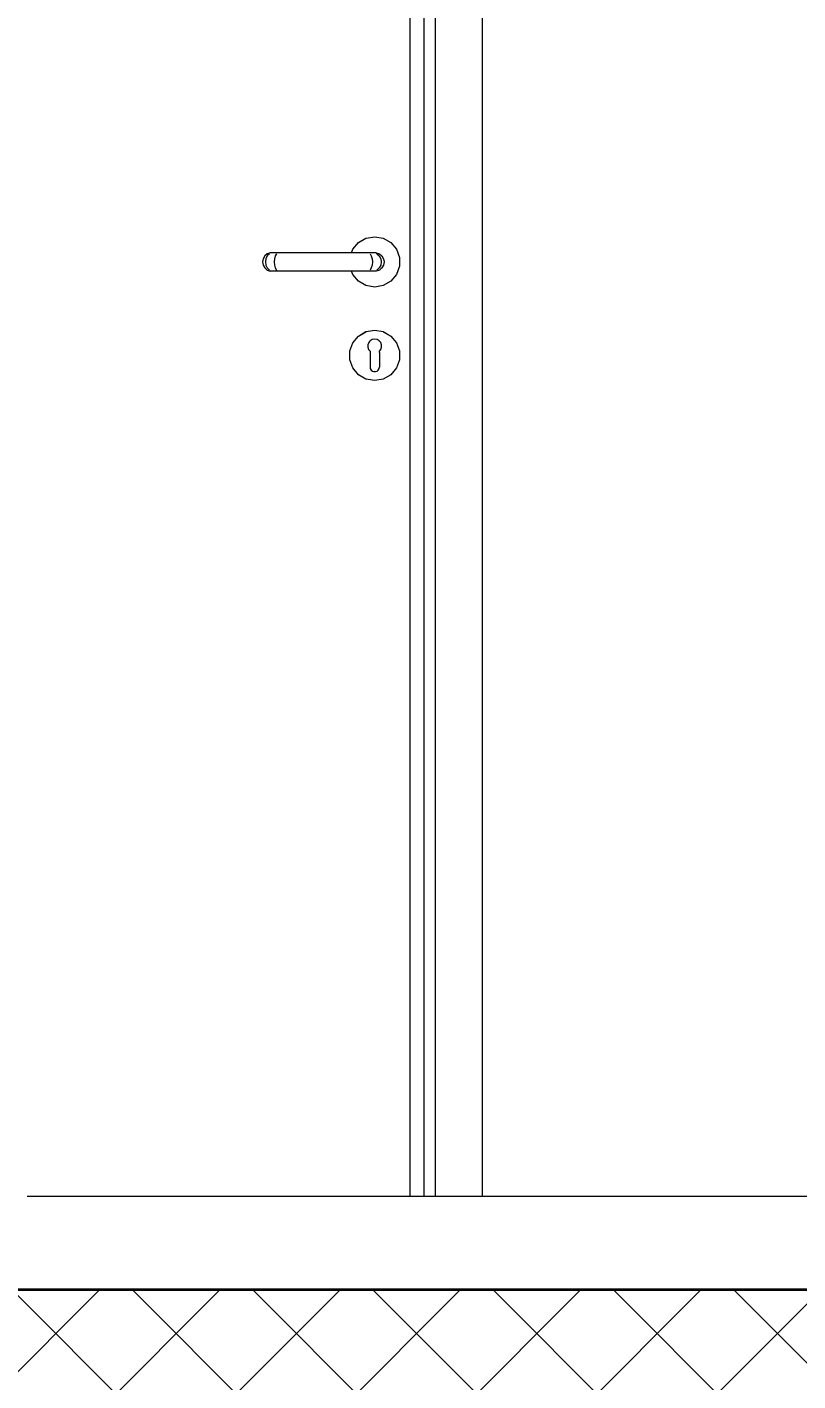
# Model space of a CAD drawing. Header units: millimetres. Extents: x -15634 to 67596, y -3027 to 55843.
# Drawn here: x 3894 to 4719, y 43898 to 45347 of the extents above; entities that cross this region are included whole.
import ezdxf

# ---------------------------------------------------------------- set-up
doc = ezdxf.new("R2010")
doc.units = ezdxf.units.MM
doc.header["$MEASUREMENT"] = 0
doc.set_wipeout_variables(frame=1)
doc.linetypes.add('Wipeout_Contour', pattern=[1000, 0, -1000])
doc.layers.add('Dimensioning - General', color=7, linetype='Continuous')
doc.layers.add('Structural - Bearing', color=7, linetype='Continuous')
for name, color, linetype, lineweight, true_color in [('Dimensioning - General_Pen_No__61', 7, 'Continuous', 20, 0x6a6a6a), ('Dimensioning - General_Pen_No__88', 7, 'Continuous', 20, 0xfd4435), ('Structural - Bearing_Pen_No__61', 7, 'Continuous', 20, 0x6a6a6a), ('Structural - Bearing_Pen_No__82', 7, 'Continuous', 20, 0xaaaaaa)]:
    doc.layers.add(name, color=color, linetype=linetype, lineweight=lineweight, true_color=true_color)
doc.layers.add('Structural - Bearing_Pen_No__1', color=7, linetype='Continuous', lineweight=13)
doc.layers.add('Structural - Bearing_Pen_No__7', color=7, linetype='Continuous', lineweight=35)
doc.styles.add('GENERATED_STYLE_6', font='calibril.ttf')
doc.dimstyles.new('GENERATED_STYLE__3', dxfattribs={"dimtxt": 195.999997, "dimasz": 106.4, "dimexe": 0.18, "dimexo": 0.0625, "dimgap": 0.09, "dimtad": 1, "dimdec": 0, "dimlfac": 0.1, "dimzin": 0, "dimdsep": 46, "dimtxsty": 'GENERATED_STYLE_6', "dimblk": 'ARROWHEAD_2', "dimblk1": 'ARROWHEAD_2', "dimblk2": 'ARROWHEAD_2', "dimcen": 0.09, "dimse1": 1, "dimse2": 1, "dimclrd": 256, "dimclre": 256, "dimclrt": 256, "dimadec": 0, "dimazin": 0, "dimtfac": 1, "dimtdec": 4, "dimtmove": 0, "dimatfit": 3, "dimfxl": 1, "dimtolj": 1, "dimtzin": 0, "dimarcsym": 0})

# ---------------------------------------------------------------- blocks, each defined once
blk = doc.blocks.new('*D64')
at = {"layer": 'Dimensioning - General_Pen_No__61', "color": 251, "linetype": 'Continuous', "lineweight": 20, "true_color": 0x6a6a6a, "transparency": 16777216}
for p, q in [((27454.4, 44036), (27594.4, 43955.2)), ((27629.4, 43995.6), (27419.4, 43995.6)), ((27524.4, 43795.6), (27524.4, 43995.6)), ((27454.4, 43836), (27594.4, 43755.2)), ((27629.4, 43795.6), (27419.4, 43795.6))]:
    blk.add_line(p, q, dxfattribs=at)
blk = doc.blocks.new('ARROWHEAD_2')
at = {"color": 0, "linetype": 'Continuous', "lineweight": 0}
for p, q in [((-0.378, -0.655), (0.378, 0.655)), ((0, 0), (-1, 0))]:
    blk.add_line(p, q, dxfattribs=at)
blk = doc.blocks.new('*D65')
at = {"layer": 'Dimensioning - General_Pen_No__61', "color": 251, "linetype": 'Continuous', "lineweight": 20, "true_color": 0x6a6a6a, "transparency": 16777216}
for p, q in [((27454.4, 46736), (27594.4, 46655.2)), ((27629.4, 46695.6), (27419.4, 46695.6)), ((27524.4, 43995.6), (27524.4, 46695.6)), ((27454.4, 44036), (27594.4, 43955.2)), ((27629.4, 43995.6), (27419.4, 43995.6))]:
    blk.add_line(p, q, dxfattribs=at)
at = {"layer": 'Dimensioning - General_Pen_No__88', "color": 20, "lineweight": 20, "true_color": 0xfd4435, "transparency": 16777216, "char_height": 196, "attachment_point": 7, "rotation": 90, "style": 'GENERATED_STYLE_6'}
for s, insert in [('\\A1;{\\pql;\\fCalibri Light|b0|i0|c0|p34;20}', (27485.2, 46337.4)), ('\\A1;{\\pql;\\fCalibri Light|b0|i0|c0|p34;270}', (27485.2, 45107.3))]:
    blk.add_mtext(s, dxfattribs=dict(at, insert=insert))
blk = doc.blocks.new('*D112')
at = {"layer": 'Dimensioning - General_Pen_No__61', "color": 251, "linetype": 'Continuous', "lineweight": 20, "true_color": 0x6a6a6a, "transparency": 16777216}
for p, q in [((28004.4, 44036), (28144.4, 43955.2)), ((28179.4, 43995.6), (27969.4, 43995.6)), ((28074.4, 43795.6), (28074.4, 43995.6)), ((28004.4, 43836), (28144.4, 43755.2)), ((28179.4, 43795.6), (27969.4, 43795.6))]:
    blk.add_line(p, q, dxfattribs=at)
blk = doc.blocks.new('*D113')
at = {"layer": 'Dimensioning - General_Pen_No__61', "color": 251, "linetype": 'Continuous', "lineweight": 20, "true_color": 0x6a6a6a, "transparency": 16777216}
for p, q in [((28004.4, 46736), (28144.4, 46655.2)), ((28179.4, 46695.6), (27969.4, 46695.6)), ((28074.4, 43995.6), (28074.4, 46695.6)), ((28004.4, 44036), (28144.4, 43955.2)), ((28179.4, 43995.6), (27969.4, 43995.6))]:
    blk.add_line(p, q, dxfattribs=at)
at = {"layer": 'Dimensioning - General_Pen_No__88', "color": 20, "lineweight": 20, "true_color": 0xfd4435, "transparency": 16777216, "char_height": 196, "attachment_point": 7, "rotation": 90, "style": 'GENERATED_STYLE_6'}
for s, insert in [('\\A1;{\\pql;\\fCalibri Light|b0|i0|c0|p34;20}', (28035.2, 46337.4)), ('\\A1;{\\pql;\\fCalibri Light|b0|i0|c0|p34;270}', (28035.2, 45107.3))]:
    blk.add_mtext(s, dxfattribs=dict(at, insert=insert))
blk = doc.blocks.new('*D134')
at = {"layer": 'Dimensioning - General_Pen_No__61', "color": 251, "linetype": 'Continuous', "lineweight": 20, "true_color": 0x6a6a6a, "transparency": 16777216}
for p, q in [((28554.4, 44036), (28694.4, 43955.2)), ((28729.4, 43995.6), (28519.4, 43995.6)), ((28624.4, 41095.6), (28624.4, 43995.6)), ((28554.4, 41136), (28694.4, 41055.2)), ((28729.4, 41095.6), (28519.4, 41095.6))]:
    blk.add_line(p, q, dxfattribs=at)
at = {"layer": 'Dimensioning - General_Pen_No__88', "color": 20, "lineweight": 20, "true_color": 0xfd4435, "transparency": 16777216, "insert": (28585.2, 42307.3), "char_height": 196, "attachment_point": 7, "rotation": 90, "style": 'GENERATED_STYLE_6'}
blk.add_mtext('\\A1;{\\pql;\\fCalibri Light|b0|i0|c0|p34;290}', dxfattribs=at)
blk = doc.blocks.new('*D135')
at = {"layer": 'Dimensioning - General_Pen_No__61', "color": 251, "linetype": 'Continuous', "lineweight": 20, "true_color": 0x6a6a6a, "transparency": 16777216}
for p, q in [((28554.4, 46936), (28694.4, 46855.2)), ((28729.4, 46895.6), (28519.4, 46895.6)), ((28624.4, 43995.6), (28624.4, 46895.6)), ((28554.4, 44036), (28694.4, 43955.2)), ((28729.4, 43995.6), (28519.4, 43995.6))]:
    blk.add_line(p, q, dxfattribs=at)
at = {"layer": 'Dimensioning - General_Pen_No__88', "color": 20, "lineweight": 20, "true_color": 0xfd4435, "transparency": 16777216, "insert": (28585.2, 45207.3), "char_height": 196, "attachment_point": 7, "rotation": 90, "style": 'GENERATED_STYLE_6'}
blk.add_mtext('\\A1;{\\pql;\\fCalibri Light|b0|i0|c0|p34;290}', dxfattribs=at)

msp = doc.modelspace()

# ---------------------------------------------------------------- wipeouts: each hides what was drawn before it
at = {"color": 254, "linetype": 'Wipeout_Contour', "lineweight": 0, "ltscale": 181371.943854}
msp.add_wipeout([(4319.4, 44095.6), (4331.4, 44095.6), (4331.4, 46182.6), (4319.4, 46170.6)], dxfattribs=at).dxf.layer = 'Structural - Bearing'
at = {"color": 254, "linetype": 'Wipeout_Contour', "lineweight": 0, "ltscale": 1223023.953028896}
msp.add_wipeout([(4243, 45109.1), (4241.7, 45105.5), (4268.1, 45105.5), (4271.4, 45104.3), (4274, 45102), (4275.8, 45099), (4276.4, 45095.6), (4275.8, 45092.2), (4274, 45089.2), (4271.4, 45086.9), (4268.1, 45085.8), (4241.7, 45085.8), (4243, 45082.1), (4249, 45074.9), (4257.1, 45070.2), (4266.4, 45068.6), (4275.6, 45070.2), (4283.7, 45074.9), (4289.7, 45082.1), (4293, 45090.9), (4293, 45100.3), (4289.7, 45109.1), (4283.7, 45116.3), (4275.6, 45121), (4266.4, 45122.6), (4257.1, 45121), (4249, 45116.3)], dxfattribs=at).dxf.layer = 'Structural - Bearing'
at = {"color": 254, "linetype": 'Wipeout_Contour', "lineweight": 0, "ltscale": 316478.268679}
msp.add_wipeout([(4260, 45009.4), (4260.9, 45010.5), (4257.2, 45020.9), (4249.1, 45016.2), (4259, 45004.4), (4259, 45004.4), (4259, 45007)], dxfattribs=at).dxf.layer = 'Structural - Bearing'

# ---------------------------------------------------------------- next in the draw order: wipeouts: each hides what was drawn before it
at = {"color": 254, "linetype": 'Wipeout_Contour', "lineweight": 0, "ltscale": 181445.552532}
msp.add_wipeout([(4381.4, 44095.6), (4381.4, 46232.6), (4331.4, 46182.6), (4331.4, 44095.6)], dxfattribs=at).dxf.layer = 'Structural - Bearing'
at = {"color": 254, "linetype": 'Wipeout_Contour', "lineweight": 0, "ltscale": 181324.986753}
msp.add_wipeout([(4304.4, 46155.6), (4304.4, 44095.6), (4319.4, 44095.6), (4319.4, 46155.6)], dxfattribs=at).dxf.layer = 'Structural - Bearing'
at = {"color": 254, "linetype": 'Wipeout_Contour', "lineweight": 0, "ltscale": 181225.559802}
msp.add_wipeout([(4265.9, 45105.5), (4268.8, 45104.3), (4271.4, 45104.3), (4268.1, 45105.5)], dxfattribs=at).dxf.layer = 'Structural - Bearing'
at = {"color": 254, "linetype": 'Wipeout_Contour', "lineweight": 0, "ltscale": 181184.157973}
msp.add_wipeout([(4273.3, 45095.6), (4272.8, 45092.2), (4275.8, 45092.2), (4276.4, 45095.6)], dxfattribs=at).dxf.layer = 'Structural - Bearing'
at = {"color": 254, "linetype": 'Wipeout_Contour', "lineweight": 0, "ltscale": 271233.807668}
msp.add_wipeout([(4259.8, 45002), (4259, 45004.4), (4249.1, 45016.2), (4243.1, 45009.1), (4261.4, 44998.5), (4261.4, 45000)], dxfattribs=at).dxf.layer = 'Structural - Bearing'

# ---------------------------------------------------------------- next in the draw order: wipeouts: each hides what was drawn before it
at = {"color": 254, "linetype": 'Wipeout_Contour', "lineweight": 0, "ltscale": 181219.807898}
msp.add_wipeout([(4268.8, 45104.3), (4271.2, 45102), (4274, 45102), (4271.4, 45104.3)], dxfattribs=at).dxf.layer = 'Structural - Bearing'
at = {"color": 254, "linetype": 'Wipeout_Contour', "lineweight": 0, "ltscale": 181170.942994}
msp.add_wipeout([(4272.8, 45092.2), (4271.2, 45089.2), (4274, 45089.2), (4275.8, 45092.2)], dxfattribs=at).dxf.layer = 'Structural - Bearing'
at = {"color": 254, "linetype": 'Wipeout_Contour', "lineweight": 0, "ltscale": 180876.184234}
msp.add_wipeout([(4249, 45016.3), (4249.1, 45016.2), (4257.2, 45020.9), (4257.1, 45021)], dxfattribs=at).dxf.layer = 'Structural - Bearing'

# ---------------------------------------------------------------- next in the draw order: wipeouts: each hides what was drawn before it
at = {"color": 254, "linetype": 'Wipeout_Contour', "lineweight": 0, "ltscale": 181210.159629}
msp.add_wipeout([(4271.2, 45102), (4272.8, 45099), (4275.8, 45099), (4274, 45102)], dxfattribs=at).dxf.layer = 'Structural - Bearing'
at = {"color": 254, "linetype": 'Wipeout_Contour', "lineweight": 0, "ltscale": 181159.724276}
msp.add_wipeout([(4268.8, 45086.9), (4271.4, 45086.9), (4274, 45089.2), (4271.2, 45089.2)], dxfattribs=at).dxf.layer = 'Structural - Bearing'
at = {"color": 254, "linetype": 'Wipeout_Contour', "lineweight": 0, "ltscale": 271298.399061}
msp.add_wipeout([(4261.6, 45011.3), (4263.8, 45012.6), (4266.4, 45013), (4266.4, 45022.5), (4257.2, 45020.9), (4260.9, 45010.5)], dxfattribs=at).dxf.layer = 'Structural - Bearing'

# ---------------------------------------------------------------- next in the draw order: wipeouts: each hides what was drawn before it
at = {"color": 254, "linetype": 'Wipeout_Contour', "lineweight": 0, "ltscale": 181197.777736}
msp.add_wipeout([(4272.8, 45099), (4273.3, 45095.6), (4276.4, 45095.6), (4275.8, 45099)], dxfattribs=at).dxf.layer = 'Structural - Bearing'
at = {"color": 254, "linetype": 'Wipeout_Contour', "lineweight": 0, "ltscale": 181151.855912}
msp.add_wipeout([(4268.8, 45086.9), (4265.9, 45085.8), (4268.1, 45085.8), (4271.4, 45086.9)], dxfattribs=at).dxf.layer = 'Structural - Bearing'
at = {"color": 254, "linetype": 'Wipeout_Contour', "lineweight": 0, "ltscale": 180892.000667}
msp.add_wipeout([(4257.1, 45021), (4257.2, 45020.9), (4266.4, 45022.5), (4266.4, 45022.6)], dxfattribs=at).dxf.layer = 'Structural - Bearing'
at = {"color": 254, "linetype": 'Wipeout_Contour', "lineweight": 0, "ltscale": 180805.271723}
msp.add_wipeout([(4261.4, 44996.5), (4261.4, 44998.5), (4243.1, 45009.1), (4239.9, 45000.3)], dxfattribs=at).dxf.layer = 'Structural - Bearing'

# ---------------------------------------------------------------- next in the draw order: wipeouts: each hides what was drawn before it
at = {"color": 254, "linetype": 'Wipeout_Contour', "lineweight": 0, "ltscale": 181223.84872}
msp.add_wipeout([(4265.9, 45105.5), (4259.8, 45105.5), (4261.5, 45104.3), (4268.8, 45104.3)], dxfattribs=at).dxf.layer = 'Structural - Bearing'
at = {"color": 254, "linetype": 'Wipeout_Contour', "lineweight": 0, "ltscale": 181181.862513}
msp.add_wipeout([(4273.3, 45095.6), (4264, 45095.6), (4263.7, 45092.2), (4272.8, 45092.2)], dxfattribs=at).dxf.layer = 'Structural - Bearing'
at = {"color": 254, "linetype": 'Wipeout_Contour', "lineweight": 0, "ltscale": 180849.934862}
msp.add_wipeout([(4243, 45009.1), (4243.1, 45009.1), (4249.1, 45016.2), (4249, 45016.3)], dxfattribs=at).dxf.layer = 'Structural - Bearing'
at = {"color": 254, "linetype": 'Wipeout_Contour', "lineweight": 0, "ltscale": 271302.648613}
msp.add_wipeout([(4268.9, 45012.6), (4271.1, 45011.3), (4271.8, 45010.5), (4275.6, 45020.9), (4266.4, 45022.5), (4266.4, 45013)], dxfattribs=at).dxf.layer = 'Structural - Bearing'
at = {"color": 254, "linetype": 'Wipeout_Contour', "lineweight": 0, "ltscale": 225905.759925}
msp.add_wipeout([(4257.2, 44970.3), (4261.5, 44982.3), (4261.4, 44983.1), (4261.4, 44989.6), (4249.1, 44975)], dxfattribs=at).dxf.layer = 'Structural - Bearing'

# ---------------------------------------------------------------- next in the draw order: wipeouts: each hides what was drawn before it
at = {"color": 254, "linetype": 'Wipeout_Contour', "lineweight": 0, "ltscale": 181217.824427}
msp.add_wipeout([(4268.8, 45104.3), (4261.5, 45104.3), (4262.8, 45102), (4271.2, 45102)], dxfattribs=at).dxf.layer = 'Structural - Bearing'
at = {"color": 254, "linetype": 'Wipeout_Contour', "lineweight": 0, "ltscale": 181168.756101}
msp.add_wipeout([(4272.8, 45092.2), (4263.7, 45092.2), (4262.8, 45089.2), (4271.2, 45089.2)], dxfattribs=at).dxf.layer = 'Structural - Bearing'
at = {"color": 254, "linetype": 'Wipeout_Contour', "lineweight": 0, "ltscale": 180895.479709}
msp.add_wipeout([(4266.4, 45022.6), (4266.4, 45022.5), (4275.6, 45020.9), (4275.6, 45021)], dxfattribs=at).dxf.layer = 'Structural - Bearing'
at = {"color": 254, "linetype": 'Wipeout_Contour', "lineweight": 0, "ltscale": 180742.380191}
msp.add_wipeout([(4261.4, 44989.6), (4261.4, 44992.7), (4243.1, 44982.2), (4249.1, 44975)], dxfattribs=at).dxf.layer = 'Structural - Bearing'

# ---------------------------------------------------------------- next in the draw order: wipeouts: each hides what was drawn before it
at = {"color": 254, "linetype": 'Wipeout_Contour', "lineweight": 0, "ltscale": 181207.973205}
msp.add_wipeout([(4271.2, 45102), (4262.8, 45102), (4263.7, 45099), (4272.8, 45099)], dxfattribs=at).dxf.layer = 'Structural - Bearing'
at = {"color": 254, "linetype": 'Wipeout_Contour', "lineweight": 0, "ltscale": 181157.740152}
msp.add_wipeout([(4271.2, 45089.2), (4262.8, 45089.2), (4261.5, 45086.9), (4268.8, 45086.9)], dxfattribs=at).dxf.layer = 'Structural - Bearing'
at = {"color": 254, "linetype": 'Wipeout_Contour', "lineweight": 0, "ltscale": 316489.97711}
msp.add_wipeout([(4272.8, 45009.4), (4273.7, 45007), (4273.8, 45004.4), (4273.7, 45004.4), (4283.7, 45016.2), (4275.6, 45020.9), (4271.8, 45010.5)], dxfattribs=at).dxf.layer = 'Structural - Bearing'
at = {"color": 254, "linetype": 'Wipeout_Contour', "lineweight": 0, "ltscale": 180762.759388}
msp.add_wipeout([(4261.4, 44992.7), (4261.4, 44994.7), (4239.9, 44990.9), (4243.1, 44982.2)], dxfattribs=at).dxf.layer = 'Structural - Bearing'

# ---------------------------------------------------------------- next in the draw order: wipeouts: each hides what was drawn before it
at = {"color": 254, "linetype": 'Wipeout_Contour', "lineweight": 0, "ltscale": 181195.482448}
msp.add_wipeout([(4272.8, 45099), (4263.7, 45099), (4264, 45095.6), (4273.3, 45095.6)], dxfattribs=at).dxf.layer = 'Structural - Bearing'
at = {"color": 254, "linetype": 'Wipeout_Contour', "lineweight": 0, "ltscale": 181150.144136}
msp.add_wipeout([(4268.8, 45086.9), (4261.5, 45086.9), (4259.8, 45085.8), (4265.9, 45085.8)], dxfattribs=at).dxf.layer = 'Structural - Bearing'
at = {"color": 254, "linetype": 'Wipeout_Contour', "lineweight": 0, "ltscale": 180886.2011}
msp.add_wipeout([(4275.6, 45021), (4275.6, 45020.9), (4283.7, 45016.2), (4283.7, 45016.3)], dxfattribs=at).dxf.layer = 'Structural - Bearing'
at = {"color": 254, "linetype": 'Wipeout_Contour', "lineweight": 0, "ltscale": 180783.729649}
msp.add_wipeout([(4261.4, 44994.7), (4261.4, 44996.5), (4239.9, 45000.3), (4239.9, 44990.9)], dxfattribs=at).dxf.layer = 'Structural - Bearing'
at = {"color": 254, "linetype": 'Wipeout_Contour', "lineweight": 0, "ltscale": 361431.315435}
msp.add_wipeout([(4261.7, 44981.4), (4261.5, 44982.3), (4257.2, 44970.3), (4266.4, 44968.7), (4266.4, 44978.2), (4265.5, 44978.2), (4263.9, 44978.8), (4262.5, 44979.9)], dxfattribs=at).dxf.layer = 'Structural - Bearing'

# ---------------------------------------------------------------- next in the draw order: wipeouts: each hides what was drawn before it
at = {"color": 254, "linetype": 'Wipeout_Contour', "lineweight": 0, "ltscale": 181220.920682}
msp.add_wipeout([(4259.8, 45105.5), (4251.6, 45105.5), (4252, 45104.3), (4261.5, 45104.3)], dxfattribs=at).dxf.layer = 'Structural - Bearing'
at = {"color": 254, "linetype": 'Wipeout_Contour', "lineweight": 0, "ltscale": 181178.020676}
msp.add_wipeout([(4252.7, 45095.6), (4252.6, 45092.2), (4263.7, 45092.2), (4264, 45095.6)], dxfattribs=at).dxf.layer = 'Structural - Bearing'
at = {"color": 254, "linetype": 'Wipeout_Contour', "lineweight": 0, "ltscale": 271246.198197}
msp.add_wipeout([(4272.9, 45002), (4271.4, 45000), (4271.4, 44998.5), (4289.7, 45009.1), (4283.7, 45016.2), (4273.7, 45004.4)], dxfattribs=at).dxf.layer = 'Structural - Bearing'
at = {"color": 254, "linetype": 'Wipeout_Contour', "lineweight": 0, "ltscale": 180816.414936}
msp.add_wipeout([(4239.8, 45000.3), (4239.9, 45000.3), (4243.1, 45009.1), (4243, 45009.1)], dxfattribs=at).dxf.layer = 'Structural - Bearing'
at = {"color": 254, "linetype": 'Wipeout_Contour', "lineweight": 0, "ltscale": 180693.129156}
msp.add_wipeout([(4257.1, 44970.2), (4257.2, 44970.3), (4249.1, 44975), (4249, 44974.9)], dxfattribs=at).dxf.layer = 'Structural - Bearing'
at = {"color": 254, "linetype": 'Wipeout_Contour', "lineweight": 0, "ltscale": 361436.439281}
msp.add_wipeout([(4267.2, 44978.2), (4266.4, 44978.2), (4266.4, 44968.7), (4275.6, 44970.3), (4271.2, 44982.3), (4271.1, 44981.4), (4270.2, 44979.9), (4268.9, 44978.8)], dxfattribs=at).dxf.layer = 'Structural - Bearing'

# ---------------------------------------------------------------- next in the draw order: wipeouts: each hides what was drawn before it
at = {"color": 254, "linetype": 'Wipeout_Contour', "lineweight": 0, "ltscale": 181214.469089}
msp.add_wipeout([(4261.5, 45104.3), (4252, 45104.3), (4252.4, 45102), (4262.8, 45102)], dxfattribs=at).dxf.layer = 'Structural - Bearing'
at = {"color": 254, "linetype": 'Wipeout_Contour', "lineweight": 0, "ltscale": 181165.082582}
msp.add_wipeout([(4252.6, 45092.2), (4252.4, 45089.2), (4262.8, 45089.2), (4263.7, 45092.2)], dxfattribs=at).dxf.layer = 'Structural - Bearing'
at = {"color": 254, "linetype": 'Wipeout_Contour', "lineweight": 0, "ltscale": 180865.283157}
msp.add_wipeout([(4283.7, 45016.3), (4283.7, 45016.2), (4289.7, 45009.1), (4289.7, 45009.1)], dxfattribs=at).dxf.layer = 'Structural - Bearing'
at = {"color": 254, "linetype": 'Wipeout_Contour', "lineweight": 0, "ltscale": 180714.066407}
msp.add_wipeout([(4249, 44974.9), (4249.1, 44975), (4243.1, 44982.2), (4243, 44982.1)], dxfattribs=at).dxf.layer = 'Structural - Bearing'
at = {"color": 254, "linetype": 'Wipeout_Contour', "lineweight": 0, "ltscale": 180683.840476}
msp.add_wipeout([(4266.4, 44968.6), (4266.4, 44968.7), (4257.2, 44970.3), (4257.1, 44970.2)], dxfattribs=at).dxf.layer = 'Structural - Bearing'

# ---------------------------------------------------------------- next in the draw order: wipeouts: each hides what was drawn before it
at = {"color": 254, "linetype": 'Wipeout_Contour', "lineweight": 0, "ltscale": 181204.300472}
msp.add_wipeout([(4252.4, 45102), (4252.6, 45099), (4263.7, 45099), (4262.8, 45102)], dxfattribs=at).dxf.layer = 'Structural - Bearing'
at = {"color": 254, "linetype": 'Wipeout_Contour', "lineweight": 0, "ltscale": 181154.383709}
msp.add_wipeout([(4262.8, 45089.2), (4252.4, 45089.2), (4252, 45086.9), (4261.5, 45086.9)], dxfattribs=at).dxf.layer = 'Structural - Bearing'
at = {"color": 254, "linetype": 'Wipeout_Contour', "lineweight": 0, "ltscale": 180816.585078}
msp.add_wipeout([(4271.4, 44998.5), (4271.4, 44996.5), (4292.9, 45000.3), (4289.7, 45009.1)], dxfattribs=at).dxf.layer = 'Structural - Bearing'
at = {"color": 254, "linetype": 'Wipeout_Contour', "lineweight": 0, "ltscale": 180744.123632}
msp.add_wipeout([(4243, 44982.1), (4243.1, 44982.2), (4239.9, 44990.9), (4239.8, 44990.9)], dxfattribs=at).dxf.layer = 'Structural - Bearing'

# ---------------------------------------------------------------- next in the draw order: wipeouts: each hides what was drawn before it
at = {"color": 254, "linetype": 'Wipeout_Contour', "lineweight": 0, "ltscale": 181191.640896}
msp.add_wipeout([(4263.7, 45099), (4252.6, 45099), (4252.7, 45095.6), (4264, 45095.6)], dxfattribs=at).dxf.layer = 'Structural - Bearing'
at = {"color": 254, "linetype": 'Wipeout_Contour', "lineweight": 0, "ltscale": 181147.214912}
msp.add_wipeout([(4261.5, 45086.9), (4252, 45086.9), (4251.6, 45085.8), (4259.8, 45085.8)], dxfattribs=at).dxf.layer = 'Structural - Bearing'
at = {"color": 254, "linetype": 'Wipeout_Contour', "lineweight": 0, "ltscale": 180779.668729}
msp.add_wipeout([(4239.8, 44990.9), (4239.9, 44990.9), (4239.9, 45000.3), (4239.8, 45000.3)], dxfattribs=at).dxf.layer = 'Structural - Bearing'
at = {"color": 254, "linetype": 'Wipeout_Contour', "lineweight": 0, "ltscale": 180835.245446}
msp.add_wipeout([(4289.7, 45009.1), (4289.7, 45009.1), (4292.9, 45000.3), (4293, 45000.3)], dxfattribs=at).dxf.layer = 'Structural - Bearing'
at = {"color": 254, "linetype": 'Wipeout_Contour', "lineweight": 0, "ltscale": 225913.781153}
msp.add_wipeout([(4283.7, 44975), (4271.4, 44989.6), (4271.4, 44983.1), (4271.2, 44982.3), (4275.6, 44970.3)], dxfattribs=at).dxf.layer = 'Structural - Bearing'

# ---------------------------------------------------------------- next in the draw order: wipeouts: each hides what was drawn before it
at = {"color": 254, "linetype": 'Wipeout_Contour', "lineweight": 0, "ltscale": 181204.215928}
msp.add_wipeout([(4251.6, 45105.5), (4171.1, 45105.5), (4170.7, 45104.3), (4252, 45104.3)], dxfattribs=at).dxf.layer = 'Structural - Bearing'
at = {"color": 254, "linetype": 'Wipeout_Contour', "lineweight": 0, "ltscale": 181160.551822}
msp.add_wipeout([(4252.7, 45095.6), (4170.1, 45095.6), (4170.1, 45092.2), (4252.6, 45092.2)], dxfattribs=at).dxf.layer = 'Structural - Bearing'
at = {"color": 254, "linetype": 'Wipeout_Contour', "lineweight": 0, "ltscale": 180795.620024}
msp.add_wipeout([(4271.4, 44996.5), (4271.4, 44994.7), (4292.9, 44990.9), (4292.9, 45000.3)], dxfattribs=at).dxf.layer = 'Structural - Bearing'
at = {"color": 254, "linetype": 'Wipeout_Contour', "lineweight": 0, "ltscale": 180687.323409}
msp.add_wipeout([(4275.6, 44970.2), (4275.6, 44970.3), (4266.4, 44968.7), (4266.4, 44968.6)], dxfattribs=at).dxf.layer = 'Structural - Bearing'

# ---------------------------------------------------------------- next in the draw order: wipeouts: each hides what was drawn before it
at = {"color": 254, "linetype": 'Wipeout_Contour', "lineweight": 0, "ltscale": 181197.406535}
msp.add_wipeout([(4252, 45104.3), (4170.7, 45104.3), (4170.4, 45102), (4252.4, 45102)], dxfattribs=at).dxf.layer = 'Structural - Bearing'
at = {"color": 254, "linetype": 'Wipeout_Contour', "lineweight": 0, "ltscale": 181147.751225}
msp.add_wipeout([(4170.1, 45092.2), (4170.4, 45089.2), (4252.4, 45089.2), (4252.6, 45092.2)], dxfattribs=at).dxf.layer = 'Structural - Bearing'
at = {"color": 254, "linetype": 'Wipeout_Contour', "lineweight": 0, "ltscale": 180774.076472}
msp.add_wipeout([(4271.4, 44994.7), (4271.4, 44992.7), (4289.7, 44982.2), (4292.9, 44990.9)], dxfattribs=at).dxf.layer = 'Structural - Bearing'

# ---------------------------------------------------------------- next in the draw order: wipeouts: each hides what was drawn before it
at = {"color": 254, "linetype": 'Wipeout_Contour', "lineweight": 0, "ltscale": 181186.972861}
msp.add_wipeout([(4170.1, 45099), (4252.6, 45099), (4252.4, 45102), (4170.4, 45102)], dxfattribs=at).dxf.layer = 'Structural - Bearing'
at = {"color": 254, "linetype": 'Wipeout_Contour', "lineweight": 0, "ltscale": 181137.315503}
msp.add_wipeout([(4252.4, 45089.2), (4170.4, 45089.2), (4170.7, 45086.9), (4252, 45086.9)], dxfattribs=at).dxf.layer = 'Structural - Bearing'
at = {"color": 254, "linetype": 'Wipeout_Contour', "lineweight": 0, "ltscale": 180751.99536}
msp.add_wipeout([(4271.4, 44992.7), (4271.4, 44989.6), (4283.7, 44975), (4289.7, 44982.2)], dxfattribs=at).dxf.layer = 'Structural - Bearing'

# ---------------------------------------------------------------- next in the draw order: wipeouts: each hides what was drawn before it
at = {"color": 254, "linetype": 'Wipeout_Contour', "lineweight": 0, "ltscale": 181174.173353}
msp.add_wipeout([(4252.6, 45099), (4170.1, 45099), (4170.1, 45095.6), (4252.7, 45095.6)], dxfattribs=at).dxf.layer = 'Structural - Bearing'
at = {"color": 254, "linetype": 'Wipeout_Contour', "lineweight": 0, "ltscale": 181130.503365}
msp.add_wipeout([(4252, 45086.9), (4170.7, 45086.9), (4171.1, 45085.8), (4251.6, 45085.8)], dxfattribs=at).dxf.layer = 'Structural - Bearing'
at = {"color": 254, "linetype": 'Wipeout_Contour', "lineweight": 0, "ltscale": 180799.7109}
msp.add_wipeout([(4293, 45000.3), (4292.9, 45000.3), (4292.9, 44990.9), (4293, 44990.9)], dxfattribs=at).dxf.layer = 'Structural - Bearing'
at = {"color": 254, "linetype": 'Wipeout_Contour', "lineweight": 0, "ltscale": 180703.155861}
msp.add_wipeout([(4283.7, 44974.9), (4283.7, 44975), (4275.6, 44970.3), (4275.6, 44970.2)], dxfattribs=at).dxf.layer = 'Structural - Bearing'

# ---------------------------------------------------------------- next in the draw order: wipeouts: each hides what was drawn before it
at = {"color": 254, "linetype": 'Wipeout_Contour', "lineweight": 0, "ltscale": 181187.546291}
msp.add_wipeout([(4171.1, 45105.5), (4163, 45105.5), (4161.3, 45104.3), (4170.7, 45104.3)], dxfattribs=at).dxf.layer = 'Structural - Bearing'
at = {"color": 254, "linetype": 'Wipeout_Contour', "lineweight": 0, "ltscale": 181143.129471}
msp.add_wipeout([(4170.1, 45095.6), (4158.7, 45095.6), (4159, 45092.2), (4170.1, 45092.2)], dxfattribs=at).dxf.layer = 'Structural - Bearing'
at = {"color": 254, "linetype": 'Wipeout_Contour', "lineweight": 0, "ltscale": 1220375.236721409}
msp.add_wipeout([(4259, 45007), (4259, 45004.4), (4259.8, 45002), (4261.4, 45000), (4261.4, 44983.1), (4261.7, 44981.4), (4262.5, 44979.9), (4263.9, 44978.8), (4265.5, 44978.2), (4267.2, 44978.2), (4268.9, 44978.8), (4270.2, 44979.9), (4271.1, 44981.4), (4271.4, 44983.1), (4271.4, 45000), (4272.9, 45002), (4273.7, 45004.4), (4273.8, 45004.4), (4273.7, 45007), (4272.8, 45009.4), (4271.8, 45010.5), (4271.1, 45011.3), (4268.9, 45012.6), (4266.4, 45013), (4263.8, 45012.6), (4261.6, 45011.3), (4260, 45009.4)], dxfattribs=at).dxf.layer = 'Structural - Bearing'
at = {"color": 254, "linetype": 'Wipeout_Contour', "lineweight": 0, "ltscale": 180762.961446}
msp.add_wipeout([(4293, 44990.9), (4292.9, 44990.9), (4289.7, 44982.2), (4289.7, 44982.1)], dxfattribs=at).dxf.layer = 'Structural - Bearing'

# ---------------------------------------------------------------- next in the draw order: wipeouts: each hides what was drawn before it
at = {"color": 254, "linetype": 'Wipeout_Contour', "lineweight": 0, "ltscale": 181180.384353}
msp.add_wipeout([(4170.7, 45104.3), (4161.3, 45104.3), (4159.9, 45102), (4170.4, 45102)], dxfattribs=at).dxf.layer = 'Structural - Bearing'
at = {"color": 254, "linetype": 'Wipeout_Contour', "lineweight": 0, "ltscale": 181130.464245}
msp.add_wipeout([(4159, 45092.2), (4159.9, 45089.2), (4170.4, 45089.2), (4170.1, 45092.2)], dxfattribs=at).dxf.layer = 'Structural - Bearing'
at = {"color": 254, "linetype": 'Wipeout_Contour', "lineweight": 0, "ltscale": 180729.42589}
msp.add_wipeout([(4289.7, 44982.1), (4289.7, 44982.2), (4283.7, 44975), (4283.7, 44974.9)], dxfattribs=at).dxf.layer = 'Structural - Bearing'

# ---------------------------------------------------------------- next in the draw order: wipeouts: each hides what was drawn before it
at = {"color": 254, "linetype": 'Wipeout_Contour', "lineweight": 0, "ltscale": 181169.689615}
msp.add_wipeout([(4159.9, 45102), (4159, 45099), (4170.1, 45099), (4170.4, 45102)], dxfattribs=at).dxf.layer = 'Structural - Bearing'
at = {"color": 254, "linetype": 'Wipeout_Contour', "lineweight": 0, "ltscale": 181120.287682}
msp.add_wipeout([(4170.4, 45089.2), (4159.9, 45089.2), (4161.3, 45086.9), (4170.7, 45086.9)], dxfattribs=at).dxf.layer = 'Structural - Bearing'

# ---------------------------------------------------------------- next in the draw order: wipeouts: each hides what was drawn before it
at = {"color": 254, "linetype": 'Wipeout_Contour', "lineweight": 0, "ltscale": 181156.752309}
msp.add_wipeout([(4159, 45099), (4158.7, 45095.6), (4170.1, 45095.6), (4170.1, 45099)], dxfattribs=at).dxf.layer = 'Structural - Bearing'
at = {"color": 254, "linetype": 'Wipeout_Contour', "lineweight": 0, "ltscale": 181113.826948}
msp.add_wipeout([(4170.7, 45086.9), (4161.3, 45086.9), (4163, 45085.8), (4171.1, 45085.8)], dxfattribs=at).dxf.layer = 'Structural - Bearing'

# ---------------------------------------------------------------- next in the draw order: wipeouts: each hides what was drawn before it
at = {"color": 254, "linetype": 'Wipeout_Contour', "lineweight": 0, "ltscale": 181184.684129}
msp.add_wipeout([(4163, 45105.5), (4156.8, 45105.5), (4153.9, 45104.3), (4161.3, 45104.3)], dxfattribs=at).dxf.layer = 'Structural - Bearing'
at = {"color": 254, "linetype": 'Wipeout_Contour', "lineweight": 0, "ltscale": 181139.379655}
msp.add_wipeout([(4158.7, 45095.6), (4149.4, 45095.6), (4150, 45092.2), (4159, 45092.2)], dxfattribs=at).dxf.layer = 'Structural - Bearing'

# ---------------------------------------------------------------- next in the draw order: wipeouts: each hides what was drawn before it
at = {"color": 254, "linetype": 'Wipeout_Contour', "lineweight": 0, "ltscale": 181177.106798}
msp.add_wipeout([(4161.3, 45104.3), (4153.9, 45104.3), (4151.5, 45102), (4159.9, 45102)], dxfattribs=at).dxf.layer = 'Structural - Bearing'
at = {"color": 254, "linetype": 'Wipeout_Contour', "lineweight": 0, "ltscale": 181126.877739}
msp.add_wipeout([(4159, 45092.2), (4150, 45092.2), (4151.5, 45089.2), (4159.9, 45089.2)], dxfattribs=at).dxf.layer = 'Structural - Bearing'

# ---------------------------------------------------------------- next in the draw order: wipeouts: each hides what was drawn before it
at = {"color": 254, "linetype": 'Wipeout_Contour', "lineweight": 0, "ltscale": 181166.103878}
msp.add_wipeout([(4159.9, 45102), (4151.5, 45102), (4150, 45099), (4159, 45099)], dxfattribs=at).dxf.layer = 'Structural - Bearing'
at = {"color": 254, "linetype": 'Wipeout_Contour', "lineweight": 0, "ltscale": 181117.009048}
msp.add_wipeout([(4159.9, 45089.2), (4151.5, 45089.2), (4153.9, 45086.9), (4161.3, 45086.9)], dxfattribs=at).dxf.layer = 'Structural - Bearing'

# ---------------------------------------------------------------- next in the draw order: wipeouts: each hides what was drawn before it
at = {"color": 254, "linetype": 'Wipeout_Contour', "lineweight": 0, "ltscale": 181153.002772}
msp.add_wipeout([(4159, 45099), (4150, 45099), (4149.4, 45095.6), (4158.7, 45095.6)], dxfattribs=at).dxf.layer = 'Structural - Bearing'
at = {"color": 254, "linetype": 'Wipeout_Contour', "lineweight": 0, "ltscale": 181110.963627}
msp.add_wipeout([(4161.3, 45086.9), (4153.9, 45086.9), (4156.8, 45085.8), (4163, 45085.8)], dxfattribs=at).dxf.layer = 'Structural - Bearing'

# ---------------------------------------------------------------- next in the draw order: wipeouts: each hides what was drawn before it
at = {"color": 254, "linetype": 'Wipeout_Contour', "lineweight": 0, "ltscale": 181183.015965}
msp.add_wipeout([(4154.6, 45105.5), (4151.4, 45104.3), (4153.9, 45104.3), (4156.8, 45105.5)], dxfattribs=at).dxf.layer = 'Structural - Bearing'
at = {"color": 254, "linetype": 'Wipeout_Contour', "lineweight": 0, "ltscale": 181137.146703}
msp.add_wipeout([(4149.4, 45095.6), (4146.4, 45095.6), (4147, 45092.2), (4150, 45092.2)], dxfattribs=at).dxf.layer = 'Structural - Bearing'

# ---------------------------------------------------------------- next in the draw order: wipeouts: each hides what was drawn before it
at = {"color": 254, "linetype": 'Wipeout_Contour', "lineweight": 0, "ltscale": 181175.17508}
msp.add_wipeout([(4151.4, 45104.3), (4148.7, 45102), (4151.5, 45102), (4153.9, 45104.3)], dxfattribs=at).dxf.layer = 'Structural - Bearing'
at = {"color": 254, "linetype": 'Wipeout_Contour', "lineweight": 0, "ltscale": 181124.749535}
msp.add_wipeout([(4147, 45092.2), (4148.7, 45089.2), (4151.5, 45089.2), (4150, 45092.2)], dxfattribs=at).dxf.layer = 'Structural - Bearing'

# ---------------------------------------------------------------- next in the draw order: wipeouts: each hides what was drawn before it
at = {"color": 254, "linetype": 'Wipeout_Contour', "lineweight": 0, "ltscale": 181163.976131}
msp.add_wipeout([(4148.7, 45102), (4147, 45099), (4150, 45099), (4151.5, 45102)], dxfattribs=at).dxf.layer = 'Structural - Bearing'
at = {"color": 254, "linetype": 'Wipeout_Contour', "lineweight": 0, "ltscale": 181115.076693}
msp.add_wipeout([(4148.7, 45089.2), (4151.4, 45086.9), (4153.9, 45086.9), (4151.5, 45089.2)], dxfattribs=at).dxf.layer = 'Structural - Bearing'

# ---------------------------------------------------------------- next in the draw order: wipeouts: each hides what was drawn before it
at = {"color": 254, "linetype": 'Wipeout_Contour', "lineweight": 0, "ltscale": 181150.769986}
msp.add_wipeout([(4147, 45099), (4146.4, 45095.6), (4149.4, 45095.6), (4150, 45099)], dxfattribs=at).dxf.layer = 'Structural - Bearing'
at = {"color": 254, "linetype": 'Wipeout_Contour', "lineweight": 0, "ltscale": 181109.294786}
msp.add_wipeout([(4151.4, 45086.9), (4154.6, 45085.8), (4156.8, 45085.8), (4153.9, 45086.9)], dxfattribs=at).dxf.layer = 'Structural - Bearing'

# ---------------------------------------------------------------- next in the draw order: wipeouts: each hides what was drawn before it
at = {"color": 254, "linetype": 'Wipeout_Contour', "lineweight": 0, "ltscale": 363726.045808}
msp.add_wipeout([(3894.4, 44095.6), (3894.4, 43995.6), (5194.4, 43995.6), (5194.4, 46695.6), (3894.4, 46695.6), (3894.4, 46232.6), (4381.4, 46232.6), (4381.4, 44095.6)], dxfattribs=at).dxf.layer = 'Structural - Bearing'

# ---------------------------------------------------------------- next in the draw order: hatches: boundary and pattern name
at = {"layer": 'Structural - Bearing_Pen_No__1', "linetype": 'Continuous', "lineweight": 13}
h = msp.add_hatch(dxfattribs=at)
h.set_pattern_fill('CONCRETE_BLOCK', style=0, pattern_type=2)
h.set_pattern_definition([(45, (0, 0), (-64.34671, 64.34671), []), (135, (0, 0), (64.34671, 64.34671), [])])
h.paths.add_polyline_path([(-655.6, 43795.6), (44144.4, 43795.6), (44144.4, 43995.6), (-655.6, 43995.6)])

# ---------------------------------------------------------------- next in the draw order: linework, layer by layer
at = {"layer": 'Structural - Bearing_Pen_No__1', "color": 7, "linetype": 'Continuous', "lineweight": 13}
msp.add_line((3894.4, 43995.6), (6354.4, 43995.6), dxfattribs=at)
at = {"layer": 'Structural - Bearing_Pen_No__61', "color": 251, "linetype": 'Continuous', "lineweight": 20, "true_color": 0x6a6a6a}
msp.add_lwpolyline([(6354.4, 44095.6), (3894.4, 44095.6)], dxfattribs=at)
at = {"layer": 'Structural - Bearing_Pen_No__7', "color": 7, "linetype": 'Continuous', "lineweight": 35, "flags": 128}
msp.add_lwpolyline([(-655.6, 43795.6), (44144.4, 43795.6), (44144.4, 43995.6), (-655.6, 43995.6)], close=True, dxfattribs=at)
at = {"layer": 'Structural - Bearing_Pen_No__82', "color": 253, "linetype": 'Continuous', "lineweight": 20, "true_color": 0xaaaaaa}
for p, q in [((4381.4, 46232.6), (4381.4, 44095.6)), ((4319.4, 44095.6), (4319.4, 46170.6)), ((4331.4, 44095.6), (4331.4, 46182.6)), ((4304.4, 44095.6), (4304.4, 46155.6)), ((4243, 45109.1), (4249, 45116.3)), ((4249, 45116.3), (4257.1, 45121)), ((4257.1, 45121), (4266.4, 45122.6)), ((4266.4, 45122.6), (4275.6, 45121)), ((4275.6, 45121), (4283.7, 45116.3)), ((4283.7, 45116.3), (4289.7, 45109.1)), ((4147, 45099), (4146.4, 45095.6)), ((4148.7, 45102), (4147, 45099)), ((4151.4, 45104.3), (4148.7, 45102)), ((4150, 45099), (4149.4, 45095.6)), ((4151.5, 45102), (4150, 45099)), ((4154.6, 45105.5), (4151.4, 45104.3)), ((4153.9, 45104.3), (4151.5, 45102)), ((4156.8, 45105.5), (4154.6, 45105.5)), ((4163, 45105.5), (4156.8, 45105.5)), ((4159, 45099), (4158.7, 45095.6)), ((4159.9, 45102), (4159, 45099)), ((4161.3, 45104.3), (4159.9, 45102)), ((4171.1, 45105.5), (4163, 45105.5)), ((4251.6, 45105.5), (4171.1, 45105.5)), ((4241.7, 45105.5), (4243, 45109.1)), ((4259.8, 45105.5), (4251.6, 45105.5)), ((4265.9, 45105.5), (4259.8, 45105.5)), ((4261.5, 45104.3), (4262.8, 45102)), ((4262.8, 45102), (4263.7, 45099)), ((4263.7, 45099), (4264, 45095.6)), ((4268.1, 45105.5), (4265.9, 45105.5)), ((4268.1, 45105.5), (4271.4, 45104.3)), ((4268.8, 45104.3), (4271.2, 45102)), ((4271.2, 45102), (4272.8, 45099)), ((4271.4, 45104.3), (4274, 45102)), ((4272.8, 45099), (4273.3, 45095.6)), ((4274, 45102), (4275.8, 45099)), ((4275.8, 45099), (4276.4, 45095.6)), ((4289.7, 45109.1), (4293, 45100.3)), ((4293, 45100.3), (4293, 45090.9)), ((4146.4, 45095.6), (4147, 45092.2)), ((4147, 45092.2), (4148.7, 45089.2)), ((4148.7, 45089.2), (4151.4, 45086.9)), ((4149.4, 45095.6), (4150, 45092.2)), ((4150, 45092.2), (4151.5, 45089.2)), ((4151.4, 45086.9), (4154.6, 45085.8)), ((4151.5, 45089.2), (4153.9, 45086.9)), ((4156.8, 45085.8), (4154.6, 45085.8)), ((4163, 45085.8), (4156.8, 45085.8)), ((4158.7, 45095.6), (4159, 45092.2)), ((4159, 45092.2), (4159.9, 45089.2)), ((4159.9, 45089.2), (4161.3, 45086.9)), ((4171.1, 45085.8), (4163, 45085.8)), ((4251.6, 45085.8), (4171.1, 45085.8)), ((4243, 45082.1), (4241.7, 45085.8)), ((4259.8, 45085.8), (4251.6, 45085.8)), ((4265.9, 45085.8), (4259.8, 45085.8)), ((4262.8, 45089.2), (4261.5, 45086.9)), ((4263.7, 45092.2), (4262.8, 45089.2)), ((4264, 45095.6), (4263.7, 45092.2)), ((4268.1, 45085.8), (4265.9, 45085.8)), ((4271.4, 45086.9), (4268.1, 45085.8)), ((4271.2, 45089.2), (4268.8, 45086.9)), ((4272.8, 45092.2), (4271.2, 45089.2)), ((4274, 45089.2), (4271.4, 45086.9)), ((4273.3, 45095.6), (4272.8, 45092.2)), ((4275.8, 45092.2), (4274, 45089.2)), ((4276.4, 45095.6), (4275.8, 45092.2)), ((4293, 45090.9), (4289.7, 45082.1)), ((4249, 45074.9), (4243, 45082.1)), ((4257.1, 45070.2), (4249, 45074.9)), ((4266.4, 45068.6), (4257.1, 45070.2)), ((4275.6, 45070.2), (4266.4, 45068.6)), ((4283.7, 45074.9), (4275.6, 45070.2)), ((4289.7, 45082.1), (4283.7, 45074.9)), ((4243, 45009.1), (4249, 45016.3)), ((4249, 45016.3), (4257.1, 45021)), ((4257.1, 45021), (4266.4, 45022.6)), ((4263.8, 45012.6), (4261.6, 45011.3)), ((4266.4, 45013), (4263.8, 45012.6)), ((4266.4, 45022.6), (4275.6, 45021)), ((4268.9, 45012.6), (4266.4, 45013)), ((4271.1, 45011.3), (4268.9, 45012.6)), ((4275.6, 45021), (4283.7, 45016.3)), ((4283.7, 45016.3), (4289.7, 45009.1)), ((4239.8, 45000.3), (4243, 45009.1)), ((4239.8, 44990.9), (4239.8, 45000.3)), ((4260, 45009.4), (4259, 45007)), ((4259, 45007), (4259, 45004.4)), ((4259, 45004.4), (4259.8, 45002)), ((4259.8, 45002), (4261.4, 45000)), ((4260.9, 45010.5), (4260, 45009.4)), ((4260.9, 45010.5), (4261.6, 45011.3)), ((4261.4, 45000), (4261.4, 44998.5)), ((4261.4, 44998.5), (4261.4, 44996.5)), ((4271.8, 45010.5), (4271.1, 45011.3)), ((4271.4, 45000), (4272.9, 45002)), ((4271.4, 44998.5), (4271.4, 45000)), ((4271.4, 44998.5), (4271.4, 44996.5)), ((4271.8, 45010.5), (4272.8, 45009.4)), ((4273.7, 45007), (4272.8, 45009.4)), ((4272.9, 45002), (4273.7, 45004.4)), ((4273.8, 45004.4), (4273.7, 45007)), ((4289.7, 45009.1), (4293, 45000.3)), ((4293, 45000.3), (4293, 44990.9)), ((4243, 44982.1), (4239.8, 44990.9)), ((4261.4, 44996.5), (4261.4, 44994.7)), ((4261.4, 44994.7), (4261.4, 44992.7)), ((4261.4, 44992.7), (4261.4, 44989.6)), ((4261.4, 44989.6), (4261.4, 44983.1)), ((4261.4, 44983.1), (4261.5, 44982.3)), ((4271.2, 44982.3), (4271.4, 44983.1)), ((4271.4, 44996.5), (4271.4, 44994.7)), ((4271.4, 44994.7), (4271.4, 44992.7)), ((4271.4, 44992.7), (4271.4, 44989.6)), ((4271.4, 44989.6), (4271.4, 44983.1)), ((4293, 44990.9), (4289.7, 44982.1)), ((4249, 44974.9), (4243, 44982.1)), ((4257.1, 44970.2), (4249, 44974.9)), ((4266.4, 44968.6), (4257.1, 44970.2)), ((4261.5, 44982.3), (4261.7, 44981.4)), ((4261.7, 44981.4), (4262.5, 44979.9)), ((4262.5, 44979.9), (4263.9, 44978.8)), ((4263.9, 44978.8), (4265.5, 44978.2)), ((4265.5, 44978.2), (4266.4, 44978.2)), ((4266.4, 44978.2), (4267.2, 44978.2)), ((4275.6, 44970.2), (4266.4, 44968.6)), ((4267.2, 44978.2), (4268.9, 44978.8)), ((4268.9, 44978.8), (4270.2, 44979.9)), ((4270.2, 44979.9), (4271.1, 44981.4)), ((4271.1, 44981.4), (4271.2, 44982.3)), ((4283.7, 44974.9), (4275.6, 44970.2)), ((4289.7, 44982.1), (4283.7, 44974.9)), ((4319.4, 44095.6), (3894.4, 44095.6)), ((4331.4, 44095.6), (4319.4, 44095.6)), ((4381.4, 44095.6), (4331.4, 44095.6))]:
    msp.add_line(p, q, dxfattribs=at)

# ---------------------------------------------------------------- next in the draw order: dimensions: what is measured, and where the dimension line sits
at = {"layer": 'Dimensioning - General', "color": 251, "linetype": 'Continuous', "lineweight": 20, "true_color": 0x6a6a6a}
for base, p1, p2, picture, middle in [((28624.4, 46895.6), (2130.6, 43995.6), (2253.6, 46895.6), '*D135', (28487.2, 45431.4)), ((28074.4, 46695.6), (-241.9, 43995.6), (-159, 46695.6), '*D113', (27937.2, 45331.4)), ((27524.4, 46695.6), (169.2, 43995.6), (-57.7, 46695.6), '*D65', (27387.2, 45331.4)), ((28074.4, 43995.6), (-241.9, 43795.6), (-241.9, 43995.6), '*D112', (27937.2, 43586.8)), ((27524.4, 43995.6), (182.6, 43795.6), (169.2, 43995.6), '*D64', (27387.2, 43586.8)), ((28624.4, 43995.6), (2139.4, 41095.6), (2130.6, 43995.6), '*D134', (28487.2, 42531.4))]:
    dim = msp.add_linear_dim(base=base, p1=p1, p2=p2, angle=90, dimstyle='GENERATED_STYLE__3', dxfattribs=at)
    dim.commit()
    dim.dimension.update_dxf_attribs({"geometry": picture, "text_midpoint": middle, "dimtype": 160, "text_rotation": 90})

doc.saveas('drawing.dxf')
